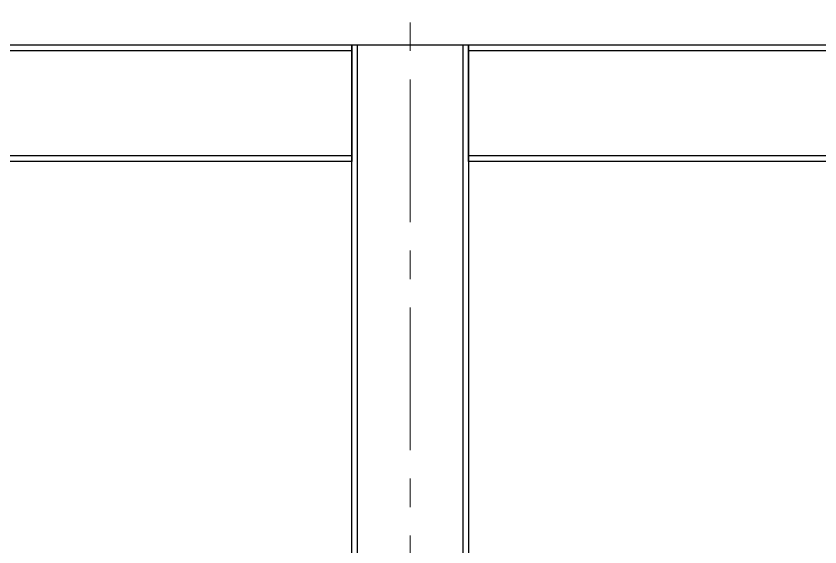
# Model space of a CAD drawing. Header units: millimetres. Extents: x 3220 to 226993, y 817 to 176024.
# Drawn here: x 81305 to 83993, y 43464 to 45237 of the extents above; entities that cross this region are included whole.
import ezdxf

# ---------------------------------------------------------------- set-up
doc = ezdxf.new("R2010")
doc.units = ezdxf.units.MM
doc.linetypes.add('AXES', pattern=[50.8, 31.75, -6.35, 6.35, -6.35])
doc.layers.add('Axe', color=1, linetype='AXES', lineweight=9)

# ---------------------------------------------------------------- blocks, each defined once
blk = doc.blocks.new('section 9-7')
for points in [[(5805, 25610), (3195, 25610), (3195, 26000), (5805, 26000)], [(6195, 26000), (6195, 21020), (5805, 21020), (5805, 26000)], [(5824, 21020), (5824, 26000), (6176, 26000), (6176, 21020)], [(8805, 25610), (6195, 25610), (6195, 26000), (8805, 26000)], [(3195, 25981), (5805, 25981), (5805, 25629), (3195, 25629)], [(6195, 25981), (8805, 25981), (8805, 25629), (6195, 25629)]]:
    blk.add_lwpolyline(points, close=True)
at = {"layer": 'Axe', "ltscale": 15}
blk.add_line((6000, -500), (6000, 33046.2), dxfattribs=at)

msp = doc.modelspace()

# ---------------------------------------------------------------- block references
msp.add_blockref('section 9-7', (76623, 19141))

doc.saveas('drawing.dxf')
